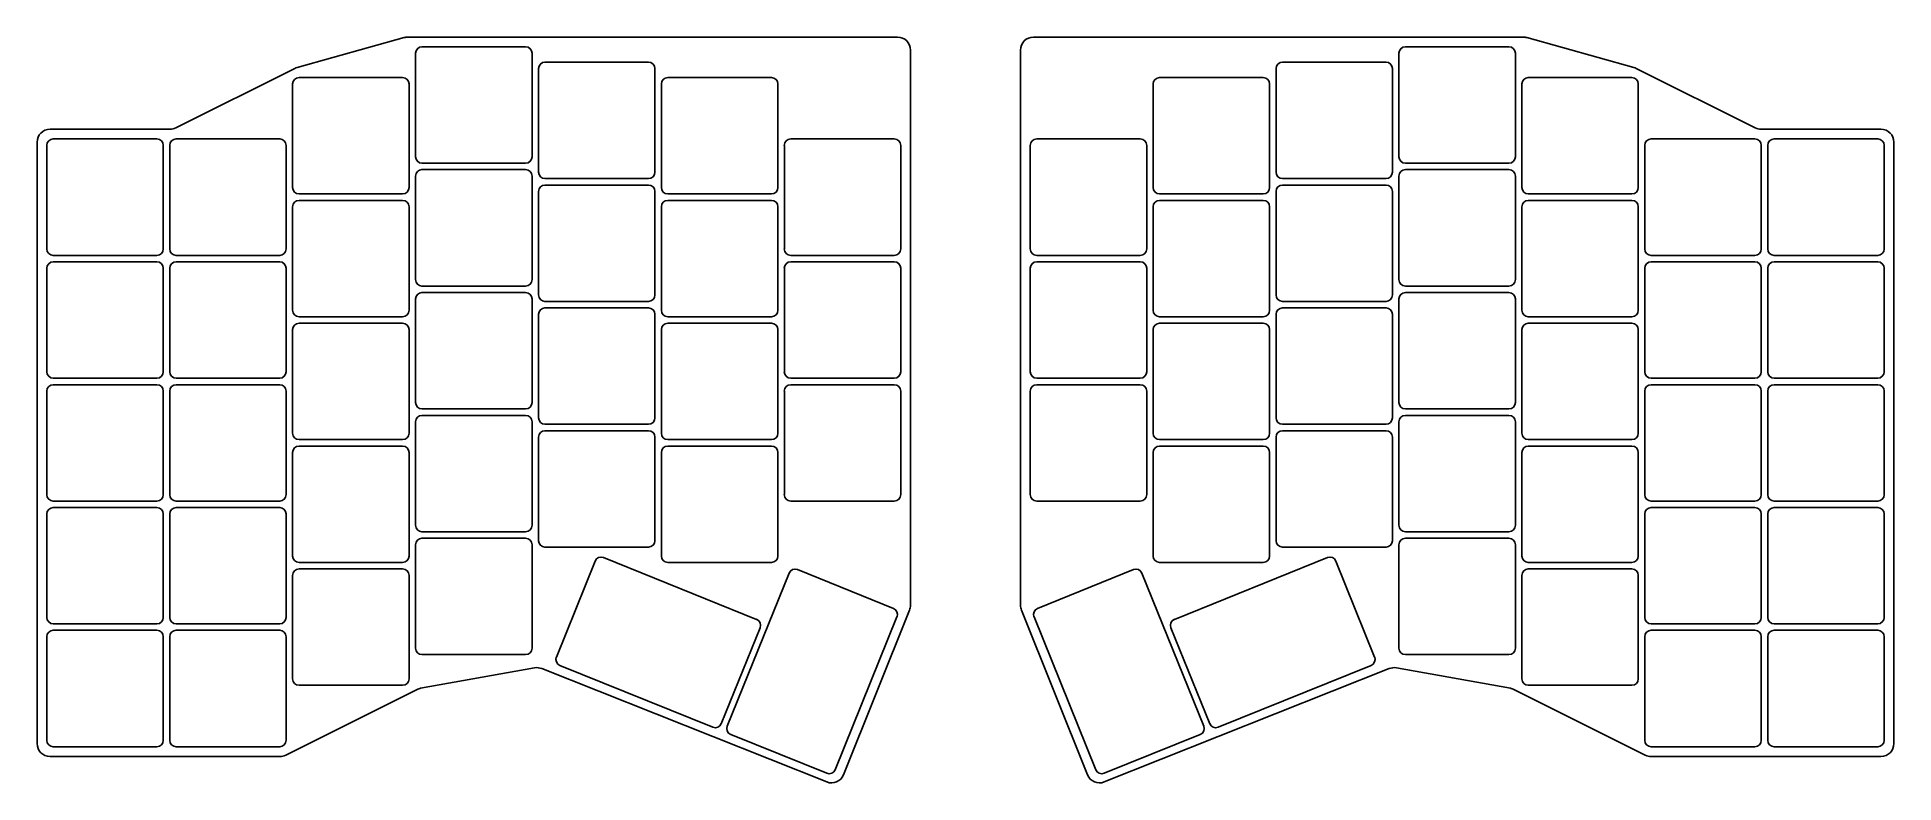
# Model space of a CAD drawing. Header units: millimetres. Extents: x 139 to 427, y -185 to -69.
import ezdxf

# ---------------------------------------------------------------- set-up
doc = ezdxf.new("R2010")
doc.units = ezdxf.units.MM

msp = doc.modelspace()

# ---------------------------------------------------------------- linework, layer by layer
for p, q in [((196.9, -68.99), (272.82, -68.99)), ((293.88, -68.99), (369.8, -68.99)), ((179.76, -73.7), (196.36, -69.06)), ((198.12, -71.49), (198.12, -87.54)), ((215.18, -70.49), (199.12, -70.49)), ((216.18, -87.54), (216.18, -71.49)), ((274.82, -70.99), (274.82, -157.09)), ((291.88, -70.99), (291.88, -157.09)), ((350.52, -71.49), (350.52, -87.54)), ((367.57, -70.49), (351.52, -70.49)), ((368.57, -87.54), (368.57, -71.49)), ((386.94, -73.7), (370.34, -69.06)), ((160.95, -83.06), (179.4, -73.84)), ((217.18, -73.87), (217.18, -89.92)), ((234.22, -72.87), (218.18, -72.87)), ((235.22, -89.92), (235.22, -73.87)), ((331.48, -73.87), (331.48, -89.92)), ((348.52, -72.87), (332.48, -72.87)), ((349.52, -89.92), (349.52, -73.87)), ((405.75, -83.06), (387.3, -73.84)), ((179.07, -76.25), (179.07, -92.3)), ((196.12, -75.25), (180.07, -75.25)), ((197.12, -92.3), (197.12, -76.25)), ((236.22, -76.25), (236.22, -92.3)), ((253.28, -75.25), (237.22, -75.25)), ((254.28, -92.3), (254.28, -76.25)), ((312.43, -76.25), (312.43, -92.3)), ((329.48, -75.25), (313.43, -75.25)), ((330.48, -92.3), (330.48, -76.25)), ((369.57, -76.25), (369.57, -92.3)), ((386.62, -75.25), (370.57, -75.25)), ((387.62, -92.3), (387.62, -76.25)), ((141.47, -83.28), (160.05, -83.28)), ((425.23, -83.28), (406.65, -83.28)), ((139.47, -178.53), (139.47, -85.28)), ((140.97, -85.78), (140.97, -101.83)), ((158.03, -84.78), (141.97, -84.78)), ((159.03, -101.83), (159.03, -85.78)), ((160.03, -85.78), (160.03, -101.83)), ((177.07, -84.78), (161.03, -84.78)), ((178.07, -101.83), (178.07, -85.78)), ((255.28, -85.78), (255.28, -101.83)), ((272.32, -84.78), (256.27, -84.78)), ((273.32, -101.83), (273.32, -85.78)), ((293.38, -85.78), (293.38, -101.83)), ((310.43, -84.78), (294.38, -84.78)), ((311.43, -101.83), (311.43, -85.78)), ((388.62, -85.78), (388.62, -101.83)), ((405.68, -84.78), (389.62, -84.78)), ((406.68, -101.83), (406.68, -85.78)), ((407.68, -85.78), (407.68, -101.83)), ((424.73, -84.78), (408.68, -84.78)), ((425.73, -101.83), (425.73, -85.78)), ((427.23, -178.53), (427.23, -85.28)), ((199.12, -88.54), (215.18, -88.54)), ((351.52, -88.54), (367.57, -88.54)), ((198.12, -90.54), (198.12, -106.59)), ((215.18, -89.54), (199.12, -89.54)), ((216.18, -106.59), (216.18, -90.54)), ((218.18, -90.92), (234.22, -90.92)), ((234.22, -91.92), (218.18, -91.92)), ((332.48, -90.92), (348.52, -90.92)), ((348.52, -91.92), (332.48, -91.92)), ((350.52, -90.54), (350.52, -106.59)), ((367.57, -89.54), (351.52, -89.54)), ((368.57, -106.59), (368.57, -90.54)), ((180.07, -93.3), (196.12, -93.3)), ((196.12, -94.3), (180.07, -94.3)), ((217.18, -92.92), (217.18, -108.97)), ((235.22, -108.97), (235.22, -92.92)), ((237.22, -93.3), (253.28, -93.3)), ((253.28, -94.3), (237.22, -94.3)), ((313.43, -93.3), (329.48, -93.3)), ((329.48, -94.3), (313.43, -94.3)), ((331.48, -92.92), (331.48, -108.97)), ((349.52, -108.97), (349.52, -92.92)), ((370.57, -93.3), (386.62, -93.3)), ((386.62, -94.3), (370.57, -94.3)), ((179.07, -95.3), (179.07, -111.35)), ((197.12, -111.35), (197.12, -95.3)), ((236.22, -95.3), (236.22, -111.35)), ((254.28, -111.35), (254.28, -95.3)), ((312.43, -95.3), (312.43, -111.35)), ((330.48, -111.35), (330.48, -95.3)), ((369.57, -95.3), (369.57, -111.35)), ((387.62, -111.35), (387.62, -95.3)), ((141.97, -102.83), (158.03, -102.83)), ((161.03, -102.83), (177.07, -102.83)), ((256.27, -102.83), (272.32, -102.83)), ((294.38, -102.83), (310.43, -102.83)), ((389.62, -102.83), (405.68, -102.83)), ((408.68, -102.83), (424.73, -102.83)), ((140.97, -104.83), (140.97, -120.88)), ((158.03, -103.83), (141.97, -103.83)), ((159.03, -120.88), (159.03, -104.83)), ((160.03, -104.83), (160.03, -120.88)), ((177.07, -103.83), (161.03, -103.83)), ((178.07, -120.88), (178.07, -104.83)), ((255.28, -104.83), (255.28, -120.88)), ((272.32, -103.83), (256.27, -103.83)), ((273.32, -120.88), (273.32, -104.83)), ((293.38, -104.83), (293.38, -120.88)), ((310.43, -103.83), (294.38, -103.83)), ((311.43, -120.88), (311.43, -104.83)), ((388.62, -104.83), (388.62, -120.88)), ((405.68, -103.83), (389.62, -103.83)), ((406.68, -120.88), (406.68, -104.83)), ((407.68, -104.83), (407.68, -120.88)), ((424.73, -103.83), (408.68, -103.83)), ((425.73, -120.88), (425.73, -104.83)), ((199.12, -107.59), (215.18, -107.59)), ((215.18, -108.59), (199.12, -108.59)), ((351.52, -107.59), (367.57, -107.59)), ((367.57, -108.59), (351.52, -108.59)), ((198.12, -109.59), (198.12, -125.64)), ((216.18, -125.64), (216.18, -109.59)), ((217.18, -111.97), (217.18, -128.02)), ((218.18, -109.97), (234.22, -109.97)), ((234.22, -110.97), (218.18, -110.97)), ((235.22, -128.02), (235.22, -111.97)), ((331.48, -111.97), (331.48, -128.02)), ((332.48, -109.97), (348.52, -109.97)), ((348.52, -110.97), (332.48, -110.97)), ((349.52, -128.02), (349.52, -111.97)), ((350.52, -109.59), (350.52, -125.64)), ((368.57, -125.64), (368.57, -109.59)), ((179.07, -114.35), (179.07, -130.4)), ((180.07, -112.35), (196.12, -112.35)), ((196.12, -113.35), (180.07, -113.35)), ((197.12, -130.4), (197.12, -114.35)), ((236.22, -114.35), (236.22, -130.4)), ((237.22, -112.35), (253.28, -112.35)), ((253.28, -113.35), (237.22, -113.35)), ((254.28, -130.4), (254.28, -114.35)), ((312.43, -114.35), (312.43, -130.4)), ((313.43, -112.35), (329.48, -112.35)), ((329.48, -113.35), (313.43, -113.35)), ((330.48, -130.4), (330.48, -114.35)), ((369.57, -114.35), (369.57, -130.4)), ((370.57, -112.35), (386.62, -112.35)), ((386.62, -113.35), (370.57, -113.35)), ((387.62, -130.4), (387.62, -114.35)), ((141.97, -121.88), (158.03, -121.88)), ((158.03, -122.88), (141.97, -122.88)), ((161.03, -121.88), (177.07, -121.88)), ((177.07, -122.88), (161.03, -122.88)), ((256.27, -121.88), (272.32, -121.88)), ((272.32, -122.88), (256.27, -122.88)), ((294.38, -121.88), (310.43, -121.88)), ((310.43, -122.88), (294.38, -122.88)), ((389.62, -121.88), (405.68, -121.88)), ((405.68, -122.88), (389.62, -122.88)), ((408.68, -121.88), (424.73, -121.88)), ((424.73, -122.88), (408.68, -122.88)), ((140.97, -123.88), (140.97, -139.93)), ((159.03, -139.93), (159.03, -123.88)), ((160.03, -123.88), (160.03, -139.93)), ((178.07, -139.93), (178.07, -123.88)), ((255.28, -123.88), (255.28, -139.93)), ((273.32, -139.93), (273.32, -123.88)), ((293.38, -123.88), (293.38, -139.93)), ((311.43, -139.93), (311.43, -123.88)), ((388.62, -123.88), (388.62, -139.93)), ((406.68, -139.93), (406.68, -123.88)), ((407.68, -123.88), (407.68, -139.93)), ((425.73, -139.93), (425.73, -123.88)), ((198.12, -128.64), (198.12, -144.69)), ((199.12, -126.64), (215.18, -126.64)), ((215.18, -127.64), (199.12, -127.64)), ((216.18, -144.69), (216.18, -128.64)), ((218.18, -129.02), (234.22, -129.02)), ((332.48, -129.02), (348.52, -129.02)), ((350.52, -128.64), (350.52, -144.69)), ((351.52, -126.64), (367.57, -126.64)), ((367.57, -127.64), (351.52, -127.64)), ((368.57, -144.69), (368.57, -128.64)), ((180.07, -131.4), (196.12, -131.4)), ((217.18, -131.02), (217.18, -147.07)), ((234.22, -130.02), (218.18, -130.02)), ((235.22, -147.07), (235.22, -131.02)), ((237.22, -131.4), (253.28, -131.4)), ((313.43, -131.4), (329.48, -131.4)), ((331.48, -131.02), (331.48, -147.07)), ((348.52, -130.02), (332.48, -130.02)), ((349.52, -147.07), (349.52, -131.02)), ((370.57, -131.4), (386.62, -131.4)), ((179.07, -133.4), (179.07, -149.45)), ((196.12, -132.4), (180.07, -132.4)), ((197.12, -149.45), (197.12, -133.4)), ((236.22, -133.4), (236.22, -149.45)), ((253.28, -132.4), (237.22, -132.4)), ((254.28, -149.45), (254.28, -133.4)), ((312.43, -133.4), (312.43, -149.45)), ((329.48, -132.4), (313.43, -132.4)), ((330.48, -149.45), (330.48, -133.4)), ((369.57, -133.4), (369.57, -149.45)), ((386.62, -132.4), (370.57, -132.4)), ((387.62, -149.45), (387.62, -133.4)), ((141.97, -140.93), (158.03, -140.93)), ((161.03, -140.93), (177.07, -140.93)), ((256.27, -140.93), (272.32, -140.93)), ((294.38, -140.93), (310.43, -140.93)), ((389.62, -140.93), (405.68, -140.93)), ((408.68, -140.93), (424.73, -140.93)), ((140.97, -142.93), (140.97, -158.97)), ((158.03, -141.93), (141.97, -141.93)), ((159.03, -158.97), (159.03, -142.93)), ((160.03, -142.93), (160.03, -158.97)), ((177.07, -141.93), (161.03, -141.93)), ((178.07, -158.97), (178.07, -142.93)), ((388.62, -142.93), (388.62, -158.97)), ((405.68, -141.93), (389.62, -141.93)), ((406.68, -158.97), (406.68, -142.93)), ((407.68, -142.93), (407.68, -158.97)), ((424.73, -141.93), (408.68, -141.93)), ((425.73, -158.97), (425.73, -142.93)), ((199.12, -145.69), (215.18, -145.69)), ((215.18, -146.69), (199.12, -146.69)), ((351.52, -145.69), (367.57, -145.69)), ((367.57, -146.69), (351.52, -146.69)), ((198.12, -147.69), (198.12, -163.74)), ((216.18, -163.74), (216.18, -147.69)), ((218.18, -148.07), (234.22, -148.07)), ((332.48, -148.07), (348.52, -148.07)), ((350.52, -147.69), (350.52, -163.74)), ((368.57, -163.74), (368.57, -147.69)), ((179.07, -152.45), (179.07, -168.5)), ((180.07, -150.45), (196.12, -150.45)), ((196.12, -151.45), (180.07, -151.45)), ((197.12, -168.5), (197.12, -152.45)), ((225.95, -150.24), (219.94, -165.12)), ((227.25, -149.69), (250.96, -159.27)), ((237.22, -150.45), (253.28, -150.45)), ((246.42, -175.82), (256, -152.11)), ((272.18, -157.57), (257.3, -151.55)), ((309.4, -151.55), (294.52, -157.57)), ((310.7, -152.11), (320.28, -175.82)), ((313.43, -150.45), (329.48, -150.45)), ((315.74, -159.27), (339.45, -149.69)), ((346.76, -165.12), (340.75, -150.24)), ((369.57, -152.45), (369.57, -168.5)), ((370.57, -150.45), (386.62, -150.45)), ((386.62, -151.45), (370.57, -151.45)), ((387.62, -168.5), (387.62, -152.45)), ((274.68, -157.83), (264.45, -183.37)), ((292.02, -157.83), (302.25, -183.37)), ((141.97, -159.97), (158.03, -159.97)), ((158.03, -160.97), (141.97, -160.97)), ((161.03, -159.97), (177.07, -159.97)), ((177.07, -160.97), (161.03, -160.97)), ((245.5, -175.45), (251.51, -160.57)), ((263.15, -182.58), (272.73, -158.87)), ((293.97, -158.87), (303.55, -182.58)), ((315.19, -160.57), (321.2, -175.45)), ((389.62, -159.97), (405.68, -159.97)), ((405.68, -160.97), (389.62, -160.97)), ((408.68, -159.97), (424.73, -159.97)), ((424.73, -160.97), (408.68, -160.97)), ((140.97, -161.97), (140.97, -178.03)), ((159.03, -178.03), (159.03, -161.97)), ((160.03, -161.97), (160.03, -178.03)), ((178.07, -178.03), (178.07, -161.97)), ((388.62, -161.97), (388.62, -178.03)), ((406.68, -178.03), (406.68, -161.97)), ((407.68, -161.97), (407.68, -178.03)), ((425.73, -178.03), (425.73, -161.97)), ((216.58, -166.79), (198.91, -169.95)), ((199.12, -164.74), (215.18, -164.74)), ((220.49, -166.42), (244.2, -176)), ((322.5, -176), (346.21, -166.42)), ((350.12, -166.79), (367.79, -169.95)), ((351.52, -164.74), (367.57, -164.74)), ((180.07, -169.5), (196.12, -169.5)), ((261.85, -184.49), (217.67, -166.9)), ((304.85, -184.49), (349.03, -166.9)), ((370.57, -169.5), (386.62, -169.5)), ((198.37, -170.13), (178, -180.31)), ((368.33, -170.13), (388.7, -180.31)), ((246.97, -177.12), (261.85, -183.13)), ((304.85, -183.13), (319.73, -177.12)), ((177.1, -180.53), (141.47, -180.53)), ((141.97, -179.03), (158.03, -179.03)), ((161.03, -179.03), (177.07, -179.03)), ((389.6, -180.53), (425.23, -180.53)), ((389.62, -179.03), (405.68, -179.03)), ((408.68, -179.03), (424.73, -179.03))]:
    msp.add_line(p, q)
for centre, radius, start, end in [((196.9, -70.99), 2, 90, 105.6064), ((272.82, -70.99), 2, 0, 90), ((293.88, -70.99), 2, 90, 180), ((369.8, -70.99), 2, 74.3936, 90), ((199.12, -71.49), 1, 90, 180), ((215.18, -71.49), 1, 0, 90), ((351.52, -71.49), 1, 90, 180), ((367.57, -71.49), 1, 0, 90), ((180.3, -75.62), 2, 105.6064, 116.5651), ((218.18, -73.87), 1, 90, 180), ((234.22, -73.87), 1, 0, 90), ((332.48, -73.87), 1, 90, 180), ((348.52, -73.87), 1, 0, 90), ((386.4, -75.62), 2, 63.4349, 74.3936), ((180.07, -76.25), 1, 90, 180), ((196.12, -76.25), 1, 0, 90), ((237.22, -76.25), 1, 90, 180), ((253.28, -76.25), 1, 0, 90), ((313.43, -76.25), 1, 90, 180), ((329.48, -76.25), 1, 0, 90), ((370.57, -76.25), 1, 90, 180), ((386.62, -76.25), 1, 0, 90), ((141.47, -85.28), 2, 90, 180), ((160.05, -81.28), 2, 270, 296.5651), ((406.65, -81.28), 2, 243.4349, 270), ((425.23, -85.28), 2, 0, 90), ((141.97, -85.78), 1, 90, 180), ((158.03, -85.78), 1, 0, 90), ((161.03, -85.78), 1, 90, 180), ((177.07, -85.78), 1, 0, 90), ((256.27, -85.78), 1, 90, 180), ((272.32, -85.78), 1, 0, 90), ((294.38, -85.78), 1, 90, 180), ((310.43, -85.78), 1, 0, 90), ((389.62, -85.78), 1, 90, 180), ((405.68, -85.78), 1, 0, 90), ((408.68, -85.78), 1, 90, 180), ((424.73, -85.78), 1, 0, 90), ((199.12, -87.54), 1, 180, 270), ((215.18, -87.54), 1, 270, 0), ((351.52, -87.54), 1, 180, 270), ((367.57, -87.54), 1, 270, 0), ((199.12, -90.54), 1, 90, 180), ((215.18, -90.54), 1, 0, 90), ((218.18, -89.92), 1, 180, 270), ((218.18, -92.92), 1, 90, 180), ((234.22, -89.92), 1, 270, 0), ((234.22, -92.92), 1, 0, 90), ((332.48, -89.92), 1, 180, 270), ((332.48, -92.92), 1, 90, 180), ((348.52, -89.92), 1, 270, 0), ((348.52, -92.92), 1, 0, 90), ((351.52, -90.54), 1, 90, 180), ((367.57, -90.54), 1, 0, 90), ((180.07, -92.3), 1, 180, 270), ((180.07, -95.3), 1, 90, 180), ((196.12, -92.3), 1, 270, 0), ((196.12, -95.3), 1, 0, 90), ((237.22, -92.3), 1, 180, 270), ((237.22, -95.3), 1, 90, 180), ((253.28, -92.3), 1, 270, 0), ((253.28, -95.3), 1, 0, 90), ((313.43, -92.3), 1, 180, 270), ((313.43, -95.3), 1, 90, 180), ((329.48, -92.3), 1, 270, 0), ((329.48, -95.3), 1, 0, 90), ((370.57, -92.3), 1, 180, 270), ((370.57, -95.3), 1, 90, 180), ((386.62, -92.3), 1, 270, 0), ((386.62, -95.3), 1, 0, 90), ((141.97, -101.83), 1, 180, 270), ((158.03, -101.83), 1, 270, 0), ((161.03, -101.83), 1, 180, 270), ((177.07, -101.83), 1, 270, 0), ((256.27, -101.83), 1, 180, 270), ((272.32, -101.83), 1, 270, 0), ((294.38, -101.83), 1, 180, 270), ((310.43, -101.83), 1, 270, 0), ((389.62, -101.83), 1, 180, 270), ((405.68, -101.83), 1, 270, 0), ((408.68, -101.83), 1, 180, 270), ((424.73, -101.83), 1, 270, 0), ((141.97, -104.83), 1, 90, 180), ((158.03, -104.83), 1, 0, 90), ((161.03, -104.83), 1, 90, 180), ((177.07, -104.83), 1, 0, 90), ((256.27, -104.83), 1, 90, 180), ((272.32, -104.83), 1, 0, 90), ((294.38, -104.83), 1, 90, 180), ((310.43, -104.83), 1, 0, 90), ((389.62, -104.83), 1, 90, 180), ((405.68, -104.83), 1, 0, 90), ((408.68, -104.83), 1, 90, 180), ((424.73, -104.83), 1, 0, 90), ((199.12, -106.59), 1, 180, 270), ((199.12, -109.59), 1, 90, 180), ((215.18, -106.59), 1, 270, 0), ((215.18, -109.59), 1, 0, 90), ((218.18, -108.97), 1, 180, 270), ((234.22, -108.97), 1, 270, 0), ((332.48, -108.97), 1, 180, 270), ((348.52, -108.97), 1, 270, 0), ((351.52, -106.59), 1, 180, 270), ((351.52, -109.59), 1, 90, 180), ((367.57, -106.59), 1, 270, 0), ((367.57, -109.59), 1, 0, 90), ((180.07, -111.35), 1, 180, 270), ((196.12, -111.35), 1, 270, 0), ((218.18, -111.97), 1, 90, 180), ((234.22, -111.97), 1, 0, 90), ((237.22, -111.35), 1, 180, 270), ((253.28, -111.35), 1, 270, 0), ((313.43, -111.35), 1, 180, 270), ((329.48, -111.35), 1, 270, 0), ((332.48, -111.97), 1, 90, 180), ((348.52, -111.97), 1, 0, 90), ((370.57, -111.35), 1, 180, 270), ((386.62, -111.35), 1, 270, 0), ((180.07, -114.35), 1, 90, 180), ((196.12, -114.35), 1, 0, 90), ((237.22, -114.35), 1, 90, 180), ((253.28, -114.35), 1, 0, 90), ((313.43, -114.35), 1, 90, 180), ((329.48, -114.35), 1, 0, 90), ((370.57, -114.35), 1, 90, 180), ((386.62, -114.35), 1, 0, 90), ((141.97, -120.88), 1, 180, 270), ((141.97, -123.88), 1, 90, 180), ((158.03, -120.88), 1, 270, 0), ((158.03, -123.88), 1, 0, 90), ((161.03, -120.88), 1, 180, 270), ((161.03, -123.88), 1, 90, 180), ((177.07, -120.88), 1, 270, 0), ((177.07, -123.88), 1, 0, 90), ((256.27, -120.88), 1, 180, 270), ((256.27, -123.88), 1, 90, 180), ((272.32, -120.88), 1, 270, 0), ((272.32, -123.88), 1, 0, 90), ((294.38, -120.88), 1, 180, 270), ((294.38, -123.88), 1, 90, 180), ((310.43, -120.88), 1, 270, 0), ((310.43, -123.88), 1, 0, 90), ((389.62, -120.88), 1, 180, 270), ((389.62, -123.88), 1, 90, 180), ((405.68, -120.88), 1, 270, 0), ((405.68, -123.88), 1, 0, 90), ((408.68, -120.88), 1, 180, 270), ((408.68, -123.88), 1, 90, 180), ((424.73, -120.88), 1, 270, 0), ((424.73, -123.88), 1, 0, 90), ((199.12, -125.64), 1, 180, 270), ((215.18, -125.64), 1, 270, 0), ((351.52, -125.64), 1, 180, 270), ((367.57, -125.64), 1, 270, 0), ((199.12, -128.64), 1, 90, 180), ((215.18, -128.64), 1, 0, 90), ((218.18, -128.02), 1, 180, 270), ((234.22, -128.02), 1, 270, 0), ((332.48, -128.02), 1, 180, 270), ((348.52, -128.02), 1, 270, 0), ((351.52, -128.64), 1, 90, 180), ((367.57, -128.64), 1, 0, 90), ((180.07, -130.4), 1, 180, 270), ((196.12, -130.4), 1, 270, 0), ((218.18, -131.02), 1, 90, 180), ((234.22, -131.02), 1, 0, 90), ((237.22, -130.4), 1, 180, 270), ((253.28, -130.4), 1, 270, 0), ((313.43, -130.4), 1, 180, 270), ((329.48, -130.4), 1, 270, 0), ((332.48, -131.02), 1, 90, 180), ((348.52, -131.02), 1, 0, 90), ((370.57, -130.4), 1, 180, 270), ((386.62, -130.4), 1, 270, 0), ((180.07, -133.4), 1, 90, 180), ((196.12, -133.4), 1, 0, 90), ((237.22, -133.4), 1, 90, 180), ((253.28, -133.4), 1, 0, 90), ((313.43, -133.4), 1, 90, 180), ((329.48, -133.4), 1, 0, 90), ((370.57, -133.4), 1, 90, 180), ((386.62, -133.4), 1, 0, 90), ((141.97, -139.93), 1, 180, 270), ((158.03, -139.93), 1, 270, 0), ((161.03, -139.93), 1, 180, 270), ((177.07, -139.93), 1, 270, 0), ((256.27, -139.93), 1, 180, 270), ((272.32, -139.93), 1, 270, 0), ((294.38, -139.93), 1, 180, 270), ((310.43, -139.93), 1, 270, 0), ((389.62, -139.93), 1, 180, 270), ((405.68, -139.93), 1, 270, 0), ((408.68, -139.93), 1, 180, 270), ((424.73, -139.93), 1, 270, 0), ((141.97, -142.93), 1, 90, 180), ((158.03, -142.93), 1, 0, 90), ((161.03, -142.93), 1, 90, 180), ((177.07, -142.93), 1, 0, 90), ((389.62, -142.93), 1, 90, 180), ((405.68, -142.93), 1, 0, 90), ((408.68, -142.93), 1, 90, 180), ((424.73, -142.93), 1, 0, 90), ((199.12, -144.69), 1, 180, 270), ((199.12, -147.69), 1, 90, 180), ((215.18, -144.69), 1, 270, 0), ((215.18, -147.69), 1, 0, 90), ((351.52, -144.69), 1, 180, 270), ((351.52, -147.69), 1, 90, 180), ((367.57, -144.69), 1, 270, 0), ((367.57, -147.69), 1, 0, 90), ((180.07, -149.45), 1, 180, 270), ((196.12, -149.45), 1, 270, 0), ((218.18, -147.07), 1, 180, 270), ((226.87, -150.61), 1, 68, 158), ((234.22, -147.07), 1, 270, 0), ((237.22, -149.45), 1, 180, 270), ((253.28, -149.45), 1, 270, 0), ((313.43, -149.45), 1, 180, 270), ((329.48, -149.45), 1, 270, 0), ((332.48, -147.07), 1, 180, 270), ((339.83, -150.61), 1, 22, 112), ((348.52, -147.07), 1, 270, 0), ((370.57, -149.45), 1, 180, 270), ((386.62, -149.45), 1, 270, 0), ((180.07, -152.45), 1, 90, 180), ((196.12, -152.45), 1, 0, 90), ((256.93, -152.48), 1, 68, 158), ((309.77, -152.48), 1, 22, 112), ((370.57, -152.45), 1, 90, 180), ((386.62, -152.45), 1, 0, 90), ((271.81, -158.49), 1, 338, 68), ((272.82, -157.09), 2, 338.1596, 0), ((293.88, -157.09), 2, 180, 201.8404), ((294.89, -158.49), 1, 112, 202), ((141.97, -158.97), 1, 180, 270), ((141.97, -161.97), 1, 90, 180), ((158.03, -158.97), 1, 270, 0), ((158.03, -161.97), 1, 0, 90), ((161.03, -158.97), 1, 180, 270), ((161.03, -161.97), 1, 90, 180), ((177.07, -158.97), 1, 270, 0), ((177.07, -161.97), 1, 0, 90), ((250.59, -160.19), 1, 338, 68), ((316.11, -160.19), 1, 112, 202), ((389.62, -158.97), 1, 180, 270), ((389.62, -161.97), 1, 90, 180), ((405.68, -158.97), 1, 270, 0), ((405.68, -161.97), 1, 0, 90), ((408.68, -158.97), 1, 180, 270), ((408.68, -161.97), 1, 90, 180), ((424.73, -158.97), 1, 270, 0), ((424.73, -161.97), 1, 0, 90), ((199.12, -163.74), 1, 180, 270), ((215.18, -163.74), 1, 270, 0), ((351.52, -163.74), 1, 180, 270), ((367.57, -163.74), 1, 270, 0), ((216.93, -168.76), 2, 68.2906, 100.1388), ((220.86, -165.49), 1, 158, 248), ((345.84, -165.49), 1, 292, 22), ((349.77, -168.76), 2, 79.8612, 111.7094), ((180.07, -168.5), 1, 180, 270), ((196.12, -168.5), 1, 270, 0), ((370.57, -168.5), 1, 180, 270), ((386.62, -168.5), 1, 270, 0), ((199.26, -171.92), 2, 100.1388, 116.5651), ((367.44, -171.92), 2, 63.4349, 79.8612), ((244.58, -175.07), 1, 248, 338), ((322.12, -175.07), 1, 202, 292), ((141.97, -178.03), 1, 180, 270), ((158.03, -178.03), 1, 270, 0), ((161.03, -178.03), 1, 180, 270), ((177.07, -178.03), 1, 270, 0), ((247.35, -176.19), 1, 158, 248), ((319.35, -176.19), 1, 292, 22), ((389.62, -178.03), 1, 180, 270), ((405.68, -178.03), 1, 270, 0), ((408.68, -178.03), 1, 180, 270), ((424.73, -178.03), 1, 270, 0), ((141.47, -178.53), 2, 180, 270), ((177.1, -178.53), 2, 270, 296.5651), ((389.6, -178.53), 2, 243.4349, 270), ((425.23, -178.53), 2, 270, 0), ((262.23, -182.21), 1, 248, 338), ((262.59, -182.63), 2, 248.2906, 338.1596), ((304.11, -182.63), 2, 201.8404, 291.7094), ((304.47, -182.21), 1, 202, 292)]:
    msp.add_arc(centre, radius, start, end)

doc.saveas('drawing.dxf')
